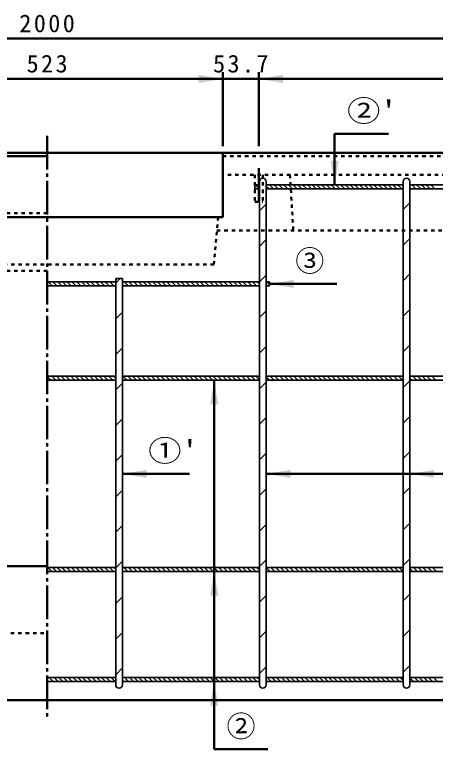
# Model space of a CAD drawing. Units: millimetres, scale not verified. Extents: x 100 to 4105, y 100 to 2870.
# Drawn here: x 2888 to 3514, y 791 to 1885 of the extents above; entities that cross this region are included whole.
import ezdxf
from ezdxf.enums import TextEntityAlignment as Align

# ---------------------------------------------------------------- set-up
doc = ezdxf.new("R2010")
doc.units = ezdxf.units.MM
doc.header["$LTSCALE"] = 5
doc.linetypes.add('USER1', pattern=[2.2, 1, -1.2])
doc.linetypes.add('USER2', pattern=[13.4, 10, -1.2, 1, -1.2])
doc.layers.add('V-nasSTD', color=7, linetype='Continuous', lineweight=35)
doc.styles.add('ＭＳ ゴシック', font='')
doc.styles.get('ＭＳ ゴシック').set_extended_font_data('MS Gothic')

msp = doc.modelspace()

# ---------------------------------------------------------------- hatches: boundary and pattern name
at = {"layer": 'V-nasSTD'}
for points in [[(3161.5, 1783.655), (3197.5, 1789.655), (3161.5, 1795.655)], [(3287.2, 1795.655), (3251.2, 1789.655), (3287.2, 1783.655)], [(3370, 1667.655), (3364, 1631.655), (3358, 1667.655)], [(3303, 1490.155), (3267, 1484.155), (3303, 1478.155)], [(3190.599, 1304.655), (3184.599, 1340.655), (3178.599, 1304.655)], [(3084, 1207.155), (3048, 1201.155), (3084, 1195.155)], [(3298, 1207.155), (3262, 1201.155), (3298, 1195.155)], [(3512, 1207.155), (3476, 1201.155), (3512, 1195.155)], [(3190.599, 1019.655), (3184.599, 1055.655), (3178.599, 1019.655)], [(3190.599, 855.655), (3184.599, 891.655), (3178.599, 855.655)]]:
    msp.add_hatch(color=256, dxfattribs=at).paths.add_polyline_path(points)

# ---------------------------------------------------------------- linework, layer by layer
at = {"layer": 'V-nasSTD', "lineweight": 50}
for p, q in [((1936, 1849.655), (3936, 1849.655)), ((3197.5, 1689.655), (3197.5, 1799.655)), ((3251.2, 1689.655), (3251.2, 1799.655)), ((2674.5, 1789.655), (3197.5, 1789.655)), ((3197.5, 1789.655), (3251.2, 1789.655)), ((3251.2, 1789.655), (3882.3, 1789.655)), ((3364, 1707.655), (3364, 1631.655)), ((3364, 1707.655), (3444, 1707.655)), ((1936, 1679.655), (3936, 1679.655)), ((3197.5, 1679.655), (2674.5, 1679.655)), ((3197.5, 1679.655), (3197.5, 1583.655)), ((2674.5, 1674.655), (2936, 1674.655)), ((3197.5, 1583.655), (2674.5, 1583.655)), ((3267, 1484.155), (3367, 1484.155)), ((3184.599, 790.655), (3184.599, 1340.655)), ((3048, 1201.155), (3148, 1201.155)), ((4037, 1201.155), (3262, 1201.155)), ((2056, 1063.655), (2936, 1063.655)), ((1936, 863.655), (3936, 863.655)), ((3184.599, 790.655), (3264.599, 790.655))]:
    msp.add_line(p, q, dxfattribs=at)
at = {"layer": 'V-nasSTD', "linetype": 'USER2', "lineweight": 50}
for p, q in [((2936, 1704.655), (2936, 838.655)), ((3251.2, 1656.655), (3251.2, 1606.655))]:
    msp.add_line(p, q, dxfattribs=at)
at = {"layer": 'V-nasSTD', "linetype": 'USER1', "lineweight": 50}
for p, q in [((3197.5, 1674.655), (3936, 1674.655)), ((3936, 1646.655), (3197.5, 1646.655)), ((3245.2, 1646.655), (3245.2, 1606.655)), ((3257.2, 1646.655), (3257.2, 1606.655)), ((3297.5, 1646.655), (3302.5, 1563.655)), ((3245.2, 1606.655), (3257.2, 1606.655)), ((2936, 1589.655), (2680.5, 1589.655)), ((3190.5, 1583.655), (3184.313, 1512.935)), ((3188.75, 1563.655), (3936, 1563.655)), ((3184.313, 1512.935), (2687.687, 1512.935)), ((2936, 1503.655), (1936, 1503.655)), ((1936, 963.655), (2936, 963.655))]:
    msp.add_line(p, q, dxfattribs=at)
at = {"layer": 'V-nasSTD'}
for p, q in [((3252, 1631.655), (3245, 1631.655)), ((3245, 1631.655), (3245, 1625.655)), ((3245.632, 1631.655), (3251.632, 1625.655)), ((3252, 1636.655), (3252, 886.655)), ((3252, 1631.655), (3252, 1636.655)), ((3262, 1636.655), (3262, 886.655)), ((3262, 1636.655), (3262, 1631.655)), ((3262, 1631.655), (3466, 1631.655)), ((3266.845, 1631.655), (3272.845, 1625.655)), ((3273.917, 1631.655), (3279.917, 1625.655)), ((3280.988, 1631.655), (3286.988, 1625.655)), ((3288.059, 1631.655), (3294.059, 1625.655)), ((3295.13, 1631.655), (3301.13, 1625.655)), ((3302.201, 1631.655), (3308.201, 1625.655)), ((3309.272, 1631.655), (3315.272, 1625.655)), ((3316.343, 1631.655), (3322.343, 1625.655)), ((3323.414, 1631.655), (3329.414, 1625.655)), ((3330.485, 1631.655), (3336.485, 1625.655)), ((3337.556, 1631.655), (3343.556, 1625.655)), ((3344.627, 1631.655), (3350.627, 1625.655)), ((3351.698, 1631.655), (3357.698, 1625.655)), ((3358.769, 1631.655), (3364.769, 1625.655)), ((3365.84, 1631.655), (3371.84, 1625.655)), ((3372.912, 1631.655), (3378.912, 1625.655)), ((3379.983, 1631.655), (3385.983, 1625.655)), ((3387.054, 1631.655), (3393.054, 1625.655)), ((3394.125, 1631.655), (3400.125, 1625.655)), ((3401.196, 1631.655), (3407.196, 1625.655)), ((3408.267, 1631.655), (3414.267, 1625.655)), ((3415.338, 1631.655), (3421.338, 1625.655)), ((3422.409, 1631.655), (3428.409, 1625.655)), ((3429.48, 1631.655), (3435.48, 1625.655)), ((3436.551, 1631.655), (3442.551, 1625.655)), ((3443.622, 1631.655), (3449.622, 1625.655)), ((3450.693, 1631.655), (3456.693, 1625.655)), ((3457.764, 1631.655), (3463.764, 1625.655)), ((3464.835, 1631.655), (3466, 1630.49)), ((3466, 1636.655), (3466, 886.655)), ((3466, 1631.655), (3466, 1636.655)), ((3476, 1636.655), (3476, 886.655)), ((3476, 1636.655), (3476, 1631.655)), ((3476, 1631.655), (3680, 1631.655)), ((3478.978, 1631.655), (3484.978, 1625.655)), ((3486.049, 1631.655), (3492.049, 1625.655)), ((3493.12, 1631.655), (3499.12, 1625.655)), ((3500.191, 1631.655), (3506.191, 1625.655)), ((3507.262, 1631.655), (3513.262, 1625.655)), ((3245, 1625.655), (3252, 1625.655)), ((3262, 1629.429), (3265.774, 1625.655)), ((3262, 1625.655), (3466, 1625.655)), ((3476, 1627.561), (3477.906, 1625.655)), ((3476, 1625.655), (3680, 1625.655)), ((3252, 1593.168), (3262, 1603.168)), ((3466, 1595.036), (3476, 1605.036)), ((3252, 1540.135), (3262, 1550.135)), ((3466, 1542.003), (3476, 1552.003)), ((3038, 1492.155), (3038, 886.655)), ((3038, 1492.155), (3048, 1492.155)), ((3038, 1485.234), (3044.921, 1492.155)), ((3048, 1492.155), (3048, 886.655)), ((3252, 1487.102), (3262, 1497.102)), ((3466, 1488.97), (3476, 1498.97)), ((2936, 1487.155), (3038, 1487.155)), ((2936, 1481.667), (2936.513, 1481.155)), ((3038, 1481.155), (2936, 1481.155)), ((2937.584, 1487.155), (2943.584, 1481.155)), ((2944.655, 1487.155), (2950.655, 1481.155)), ((2951.726, 1487.155), (2957.726, 1481.155)), ((2958.797, 1487.155), (2964.797, 1481.155)), ((2965.868, 1487.155), (2971.868, 1481.155)), ((2972.939, 1487.155), (2978.939, 1481.155)), ((2980.01, 1487.155), (2986.01, 1481.155)), ((2987.081, 1487.155), (2993.081, 1481.155)), ((2994.152, 1487.155), (3000.152, 1481.155)), ((3001.224, 1487.155), (3007.224, 1481.155)), ((3008.295, 1487.155), (3014.295, 1481.155)), ((3015.366, 1487.155), (3021.366, 1481.155)), ((3022.437, 1487.155), (3028.437, 1481.155)), ((3029.508, 1487.155), (3035.508, 1481.155)), ((3036.579, 1487.155), (3038, 1485.733)), ((3048, 1487.155), (3252, 1487.155)), ((3048, 1482.805), (3049.65, 1481.155)), ((3048, 1481.155), (3252, 1481.155)), ((3050.721, 1487.155), (3056.721, 1481.155)), ((3057.792, 1487.155), (3063.792, 1481.155)), ((3064.863, 1487.155), (3070.863, 1481.155)), ((3071.934, 1487.155), (3077.934, 1481.155)), ((3079.005, 1487.155), (3085.005, 1481.155)), ((3086.076, 1487.155), (3092.076, 1481.155)), ((3093.147, 1487.155), (3099.147, 1481.155)), ((3100.219, 1487.155), (3106.219, 1481.155)), ((3107.29, 1487.155), (3113.29, 1481.155)), ((3114.361, 1487.155), (3120.361, 1481.155)), ((3121.432, 1487.155), (3127.432, 1481.155)), ((3128.503, 1487.155), (3134.503, 1481.155)), ((3135.574, 1487.155), (3141.574, 1481.155)), ((3142.645, 1487.155), (3148.645, 1481.155)), ((3149.716, 1487.155), (3155.716, 1481.155)), ((3156.787, 1487.155), (3162.787, 1481.155)), ((3163.858, 1487.155), (3169.858, 1481.155)), ((3170.929, 1487.155), (3176.929, 1481.155)), ((3178, 1487.155), (3184, 1481.155)), ((3185.071, 1487.155), (3191.071, 1481.155)), ((3192.142, 1487.155), (3198.142, 1481.155)), ((3199.213, 1487.155), (3205.213, 1481.155)), ((3206.285, 1487.155), (3212.285, 1481.155)), ((3213.356, 1487.155), (3219.356, 1481.155)), ((3220.427, 1487.155), (3226.427, 1481.155)), ((3227.498, 1487.155), (3233.498, 1481.155)), ((3234.569, 1487.155), (3240.569, 1481.155)), ((3241.64, 1487.155), (3247.64, 1481.155)), ((3248.711, 1487.155), (3252, 1483.866)), ((3262, 1487.155), (3267, 1487.155)), ((3262, 1481.155), (3267, 1481.155)), ((3262.853, 1487.155), (3267, 1483.008)), ((3267, 1487.155), (3267, 1481.155)), ((3466, 1435.937), (3476, 1445.937)), ((3038, 1432.201), (3048, 1442.201)), ((3252, 1434.069), (3262, 1444.069)), ((3252, 1381.036), (3262, 1391.036)), ((3466, 1382.904), (3476, 1392.904)), ((3038, 1379.168), (3048, 1389.168)), ((2936, 1346.655), (3038, 1346.655)), ((2942.729, 1346.655), (2948.729, 1340.655)), ((2949.8, 1346.655), (2955.8, 1340.655)), ((2956.871, 1346.655), (2962.871, 1340.655)), ((2963.942, 1346.655), (2969.942, 1340.655)), ((2971.013, 1346.655), (2977.013, 1340.655)), ((2978.084, 1346.655), (2984.084, 1340.655)), ((2985.155, 1346.655), (2991.155, 1340.655)), ((2992.226, 1346.655), (2998.226, 1340.655)), ((2999.297, 1346.655), (3005.297, 1340.655)), ((3006.368, 1346.655), (3012.368, 1340.655)), ((3013.439, 1346.655), (3019.439, 1340.655)), ((3020.51, 1346.655), (3026.51, 1340.655)), ((3027.581, 1346.655), (3033.581, 1340.655)), ((3034.652, 1346.655), (3038, 1343.307)), ((3048, 1346.655), (3252, 1346.655)), ((3048.795, 1346.655), (3054.795, 1340.655)), ((3055.866, 1346.655), (3061.866, 1340.655)), ((3062.937, 1346.655), (3068.937, 1340.655)), ((3070.008, 1346.655), (3076.008, 1340.655)), ((3077.079, 1346.655), (3083.079, 1340.655)), ((3084.15, 1346.655), (3090.15, 1340.655)), ((3091.221, 1346.655), (3097.221, 1340.655)), ((3098.292, 1346.655), (3104.292, 1340.655)), ((3105.363, 1346.655), (3111.363, 1340.655)), ((3112.434, 1346.655), (3118.434, 1340.655)), ((3119.505, 1346.655), (3125.505, 1340.655)), ((3126.576, 1346.655), (3132.576, 1340.655)), ((3133.647, 1346.655), (3139.647, 1340.655)), ((3140.718, 1346.655), (3146.718, 1340.655)), ((3147.79, 1346.655), (3153.79, 1340.655)), ((3154.861, 1346.655), (3160.861, 1340.655)), ((3161.932, 1346.655), (3167.932, 1340.655)), ((3169.003, 1346.655), (3175.003, 1340.655)), ((3176.074, 1346.655), (3182.074, 1340.655)), ((3183.145, 1346.655), (3189.145, 1340.655)), ((3190.216, 1346.655), (3196.216, 1340.655)), ((3197.287, 1346.655), (3203.287, 1340.655)), ((3204.358, 1346.655), (3210.358, 1340.655)), ((3211.429, 1346.655), (3217.429, 1340.655)), ((3218.5, 1346.655), (3224.5, 1340.655)), ((3225.571, 1346.655), (3231.571, 1340.655)), ((3232.642, 1346.655), (3238.642, 1340.655)), ((3239.713, 1346.655), (3245.713, 1340.655)), ((3246.785, 1346.655), (3252, 1341.439)), ((3262, 1346.655), (3466, 1346.655)), ((3267.998, 1346.655), (3273.998, 1340.655)), ((3275.069, 1346.655), (3281.069, 1340.655)), ((3282.14, 1346.655), (3288.14, 1340.655)), ((3289.211, 1346.655), (3295.211, 1340.655)), ((3296.282, 1346.655), (3302.282, 1340.655)), ((3303.353, 1346.655), (3309.353, 1340.655)), ((3310.424, 1346.655), (3316.424, 1340.655)), ((3317.495, 1346.655), (3323.495, 1340.655)), ((3324.566, 1346.655), (3330.566, 1340.655)), ((3331.637, 1346.655), (3337.637, 1340.655)), ((3338.708, 1346.655), (3344.708, 1340.655)), ((3345.779, 1346.655), (3351.779, 1340.655)), ((3352.851, 1346.655), (3358.851, 1340.655)), ((3359.922, 1346.655), (3365.922, 1340.655)), ((3366.993, 1346.655), (3372.993, 1340.655)), ((3374.064, 1346.655), (3380.064, 1340.655)), ((3381.135, 1346.655), (3387.135, 1340.655)), ((3388.206, 1346.655), (3394.206, 1340.655)), ((3395.277, 1346.655), (3401.277, 1340.655)), ((3402.348, 1346.655), (3408.348, 1340.655)), ((3409.419, 1346.655), (3415.419, 1340.655)), ((3416.49, 1346.655), (3422.49, 1340.655)), ((3423.561, 1346.655), (3429.561, 1340.655)), ((3430.632, 1346.655), (3436.632, 1340.655)), ((3437.703, 1346.655), (3443.703, 1340.655)), ((3444.774, 1346.655), (3450.774, 1340.655)), ((3451.845, 1346.655), (3457.845, 1340.655)), ((3458.917, 1346.655), (3464.917, 1340.655)), ((3476, 1346.655), (3680, 1346.655)), ((3480.13, 1346.655), (3486.13, 1340.655)), ((3487.201, 1346.655), (3493.201, 1340.655)), ((3494.272, 1346.655), (3500.272, 1340.655)), ((3501.343, 1346.655), (3507.343, 1340.655)), ((3508.414, 1346.655), (3514.414, 1340.655)), ((2936, 1346.312), (2941.658, 1340.655)), ((3038, 1340.655), (2936, 1340.655)), ((3038, 1326.135), (3048, 1336.135)), ((3048, 1340.655), (3252, 1340.655)), ((3252, 1328.003), (3262, 1338.003)), ((3262, 1345.581), (3266.927, 1340.655)), ((3262, 1340.655), (3466, 1340.655)), ((3466, 1329.871), (3476, 1339.871)), ((3476, 1343.713), (3479.059, 1340.655)), ((3476, 1340.655), (3680, 1340.655)), ((3038, 1273.102), (3048, 1283.102)), ((3252, 1274.97), (3262, 1284.97)), ((3466, 1276.838), (3476, 1286.838)), ((3038, 1220.069), (3048, 1230.069)), ((3252, 1221.937), (3262, 1231.937)), ((3466, 1223.805), (3476, 1233.805)), ((3038, 1167.036), (3048, 1177.036)), ((3252, 1168.904), (3262, 1178.904)), ((3466, 1170.772), (3476, 1180.772)), ((3466, 1117.739), (3476, 1127.739)), ((3038, 1114.003), (3048, 1124.003)), ((3252, 1115.871), (3262, 1125.871)), ((3252, 1062.838), (3262, 1072.838)), ((3466, 1064.706), (3476, 1074.706)), ((3038, 1060.97), (3048, 1070.97)), ((2936, 1061.655), (3038, 1061.655)), ((3038, 1055.655), (2936, 1055.655)), ((2936.81, 1061.655), (2942.81, 1055.655)), ((2943.881, 1061.655), (2949.881, 1055.655)), ((2950.952, 1061.655), (2956.952, 1055.655)), ((2958.023, 1061.655), (2964.023, 1055.655)), ((2965.094, 1061.655), (2971.094, 1055.655)), ((2972.165, 1061.655), (2978.165, 1055.655)), ((2979.236, 1061.655), (2985.236, 1055.655)), ((2986.307, 1061.655), (2992.307, 1055.655)), ((2993.378, 1061.655), (2999.378, 1055.655)), ((3000.449, 1061.655), (3006.449, 1055.655)), ((3007.52, 1061.655), (3013.52, 1055.655)), ((3014.592, 1061.655), (3020.592, 1055.655)), ((3021.663, 1061.655), (3027.663, 1055.655)), ((3028.734, 1061.655), (3034.734, 1055.655)), ((3035.805, 1061.655), (3038, 1059.459)), ((3048, 1061.655), (3252, 1061.655)), ((3048, 1056.53), (3048.876, 1055.655)), ((3048, 1055.655), (3252, 1055.655)), ((3049.947, 1061.655), (3055.947, 1055.655)), ((3057.018, 1061.655), (3063.018, 1055.655)), ((3064.089, 1061.655), (3070.089, 1055.655)), ((3071.16, 1061.655), (3077.16, 1055.655)), ((3078.231, 1061.655), (3084.231, 1055.655)), ((3085.302, 1061.655), (3091.302, 1055.655)), ((3092.373, 1061.655), (3098.373, 1055.655)), ((3099.444, 1061.655), (3105.444, 1055.655)), ((3106.515, 1061.655), (3112.515, 1055.655)), ((3113.586, 1061.655), (3119.586, 1055.655)), ((3120.658, 1061.655), (3126.658, 1055.655)), ((3127.729, 1061.655), (3133.729, 1055.655)), ((3134.8, 1061.655), (3140.8, 1055.655)), ((3141.871, 1061.655), (3147.871, 1055.655)), ((3148.942, 1061.655), (3154.942, 1055.655)), ((3156.013, 1061.655), (3162.013, 1055.655)), ((3163.084, 1061.655), (3169.084, 1055.655)), ((3170.155, 1061.655), (3176.155, 1055.655)), ((3177.226, 1061.655), (3183.226, 1055.655)), ((3184.297, 1061.655), (3190.297, 1055.655)), ((3191.368, 1061.655), (3197.368, 1055.655)), ((3198.439, 1061.655), (3204.439, 1055.655)), ((3205.51, 1061.655), (3211.51, 1055.655)), ((3212.581, 1061.655), (3218.581, 1055.655)), ((3219.652, 1061.655), (3225.652, 1055.655)), ((3226.724, 1061.655), (3232.724, 1055.655)), ((3233.795, 1061.655), (3239.795, 1055.655)), ((3240.866, 1061.655), (3246.866, 1055.655)), ((3247.937, 1061.655), (3252, 1057.591)), ((3262, 1061.655), (3466, 1061.655)), ((3262, 1055.655), (3466, 1055.655)), ((3262.079, 1061.655), (3268.079, 1055.655)), ((3269.15, 1061.655), (3275.15, 1055.655)), ((3276.221, 1061.655), (3282.221, 1055.655)), ((3283.292, 1061.655), (3289.292, 1055.655)), ((3290.363, 1061.655), (3296.363, 1055.655)), ((3297.434, 1061.655), (3303.434, 1055.655)), ((3304.505, 1061.655), (3310.505, 1055.655)), ((3311.576, 1061.655), (3317.576, 1055.655)), ((3318.647, 1061.655), (3324.647, 1055.655)), ((3325.718, 1061.655), (3331.718, 1055.655)), ((3332.79, 1061.655), (3338.79, 1055.655)), ((3339.861, 1061.655), (3345.861, 1055.655)), ((3346.932, 1061.655), (3352.932, 1055.655)), ((3354.003, 1061.655), (3360.003, 1055.655)), ((3361.074, 1061.655), (3367.074, 1055.655)), ((3368.145, 1061.655), (3374.145, 1055.655)), ((3375.216, 1061.655), (3381.216, 1055.655)), ((3382.287, 1061.655), (3388.287, 1055.655)), ((3389.358, 1061.655), (3395.358, 1055.655)), ((3396.429, 1061.655), (3402.429, 1055.655)), ((3403.5, 1061.655), (3409.5, 1055.655)), ((3410.571, 1061.655), (3416.571, 1055.655)), ((3417.642, 1061.655), (3423.642, 1055.655)), ((3424.713, 1061.655), (3430.713, 1055.655)), ((3431.785, 1061.655), (3437.785, 1055.655)), ((3438.856, 1061.655), (3444.856, 1055.655)), ((3445.927, 1061.655), (3451.927, 1055.655)), ((3452.998, 1061.655), (3458.998, 1055.655)), ((3460.069, 1061.655), (3466, 1055.723)), ((3476, 1061.655), (3680, 1061.655)), ((3476, 1059.866), (3480.211, 1055.655)), ((3476, 1055.655), (3680, 1055.655)), ((3481.282, 1061.655), (3487.282, 1055.655)), ((3488.353, 1061.655), (3494.353, 1055.655)), ((3495.424, 1061.655), (3501.424, 1055.655)), ((3502.495, 1061.655), (3508.495, 1055.655)), ((3509.566, 1061.655), (3515.566, 1055.655)), ((3252, 1009.805), (3262, 1019.805)), ((3466, 1011.673), (3476, 1021.673)), ((3038, 1007.937), (3048, 1017.937)), ((3038, 954.904), (3048, 964.904)), ((3252, 956.772), (3262, 966.772)), ((3466, 958.64), (3476, 968.64)), ((3038, 901.871), (3048, 911.871)), ((3252, 903.739), (3262, 913.739)), ((3466, 905.607), (3476, 915.607)), ((2936, 897.655), (3038, 897.655)), ((2936, 893.764), (2938.109, 891.655)), ((3038, 891.655), (2936, 891.655)), ((2939.18, 897.655), (2945.18, 891.655)), ((2946.251, 897.655), (2952.251, 891.655)), ((2953.322, 897.655), (2959.322, 891.655)), ((2960.393, 897.655), (2966.393, 891.655)), ((2967.465, 897.655), (2973.465, 891.655)), ((2974.536, 897.655), (2980.536, 891.655)), ((2981.607, 897.655), (2987.607, 891.655)), ((2988.678, 897.655), (2994.678, 891.655)), ((2995.749, 897.655), (3001.749, 891.655)), ((3002.82, 897.655), (3008.82, 891.655)), ((3009.891, 897.655), (3015.891, 891.655)), ((3016.962, 897.655), (3022.962, 891.655)), ((3024.033, 897.655), (3030.033, 891.655)), ((3031.104, 897.655), (3037.104, 891.655)), ((3037.17, 897.655), (3038, 896.825)), ((3038, 896.825), (3037.17, 897.655)), ((3048, 897.655), (3252, 897.655)), ((3048, 893.896), (3050.241, 891.655)), ((3048, 891.655), (3252, 891.655)), ((3051.312, 897.655), (3057.312, 891.655)), ((3058.383, 897.655), (3064.383, 891.655)), ((3065.454, 897.655), (3071.454, 891.655)), ((3072.525, 897.655), (3078.525, 891.655)), ((3079.597, 897.655), (3085.597, 891.655)), ((3086.668, 897.655), (3092.668, 891.655)), ((3093.739, 897.655), (3099.739, 891.655)), ((3100.81, 897.655), (3106.81, 891.655)), ((3107.881, 897.655), (3113.881, 891.655)), ((3114.952, 897.655), (3120.952, 891.655)), ((3122.023, 897.655), (3128.023, 891.655)), ((3129.094, 897.655), (3135.094, 891.655)), ((3136.165, 897.655), (3142.165, 891.655)), ((3143.236, 897.655), (3149.236, 891.655)), ((3150.307, 897.655), (3156.307, 891.655)), ((3157.378, 897.655), (3163.378, 891.655)), ((3164.449, 897.655), (3170.449, 891.655)), ((3171.52, 897.655), (3177.52, 891.655)), ((3178.592, 897.655), (3184.592, 891.655)), ((3185.663, 897.655), (3191.663, 891.655)), ((3192.734, 897.655), (3198.734, 891.655)), ((3199.805, 897.655), (3205.805, 891.655)), ((3206.876, 897.655), (3212.876, 891.655)), ((3213.947, 897.655), (3219.947, 891.655)), ((3221.018, 897.655), (3227.018, 891.655)), ((3228.089, 897.655), (3234.089, 891.655)), ((3235.16, 897.655), (3241.16, 891.655)), ((3242.231, 897.655), (3248.231, 891.655)), ((3249.302, 897.655), (3252, 894.957)), ((3262, 897.655), (3466, 897.655)), ((3262, 892.028), (3262.373, 891.655)), ((3262, 891.655), (3466, 891.655)), ((3263.444, 897.655), (3269.444, 891.655)), ((3270.515, 897.655), (3276.515, 891.655)), ((3277.586, 897.655), (3283.586, 891.655)), ((3284.658, 897.655), (3290.658, 891.655)), ((3291.729, 897.655), (3297.729, 891.655)), ((3298.8, 897.655), (3304.8, 891.655)), ((3305.871, 897.655), (3311.871, 891.655)), ((3312.942, 897.655), (3318.942, 891.655)), ((3320.013, 897.655), (3326.013, 891.655)), ((3327.084, 897.655), (3333.084, 891.655)), ((3334.155, 897.655), (3340.155, 891.655)), ((3341.226, 897.655), (3347.226, 891.655)), ((3348.297, 897.655), (3354.297, 891.655)), ((3355.368, 897.655), (3361.368, 891.655)), ((3362.439, 897.655), (3368.439, 891.655)), ((3369.51, 897.655), (3375.51, 891.655)), ((3376.581, 897.655), (3382.581, 891.655)), ((3383.652, 897.655), (3389.652, 891.655)), ((3390.724, 897.655), (3396.724, 891.655)), ((3397.795, 897.655), (3403.795, 891.655)), ((3404.866, 897.655), (3410.866, 891.655)), ((3411.937, 897.655), (3417.937, 891.655)), ((3419.008, 897.655), (3425.008, 891.655)), ((3426.079, 897.655), (3432.079, 891.655)), ((3433.15, 897.655), (3439.15, 891.655)), ((3440.221, 897.655), (3446.221, 891.655)), ((3447.292, 897.655), (3453.292, 891.655)), ((3454.363, 897.655), (3460.363, 891.655)), ((3461.434, 897.655), (3466, 893.089)), ((3476, 897.655), (3680, 897.655)), ((3476, 897.231), (3481.576, 891.655)), ((3476, 891.655), (3680, 891.655)), ((3476, 891.655), (3476, 886.655)), ((3482.647, 897.655), (3488.647, 891.655)), ((3489.718, 897.655), (3495.718, 891.655)), ((3496.79, 897.655), (3502.79, 891.655)), ((3503.861, 897.655), (3509.861, 891.655)), ((3510.932, 897.655), (3516.932, 891.655))]:
    msp.add_line(p, q, dxfattribs=at)
for centre, start, end in [((3257, 1636.655), 0, 180), ((3471, 1636.655), 0, 180), ((3043, 886.655), 180, 0), ((3257, 886.655), 180, 0), ((3471, 886.655), 180, 0)]:
    msp.add_arc(centre, 5, start, end, dxfattribs=at)

# ---------------------------------------------------------------- texts
at = {"layer": 'V-nasSTD', "style": 'ＭＳ ゴシック', "width": 1.15}
for s, p in [("②'", (3382.4, 1757.855)), ("①'", (3086.4, 1251.355))]:
    msp.add_text(s, height=31.67, dxfattribs=at).set_placement(p, align=Align.TOP_LEFT)
at = {"layer": 'V-nasSTD', "style": 'ＭＳ ゴシック'}
for s, p in [('③', (3305.4, 1534.355)), ('②', (3202.999, 840.855))]:
    msp.add_text(s, height=31.67, dxfattribs=at).set_placement(p, align=Align.TOP_LEFT)
at = {"layer": 'V-nasSTD', "char_height": 26.39, "attachment_point": 1, "style": 'ＭＳ ゴシック'}
for s, insert in [('\\T1.2;2000', (2894.6, 1885.655)), ('\\T1.2;523', (2905.4, 1825.655)), ('\\T1.2;53.7', (3182.95, 1825.655))]:
    msp.add_mtext(s, dxfattribs=dict(at, insert=insert))

doc.saveas('drawing.dxf')
